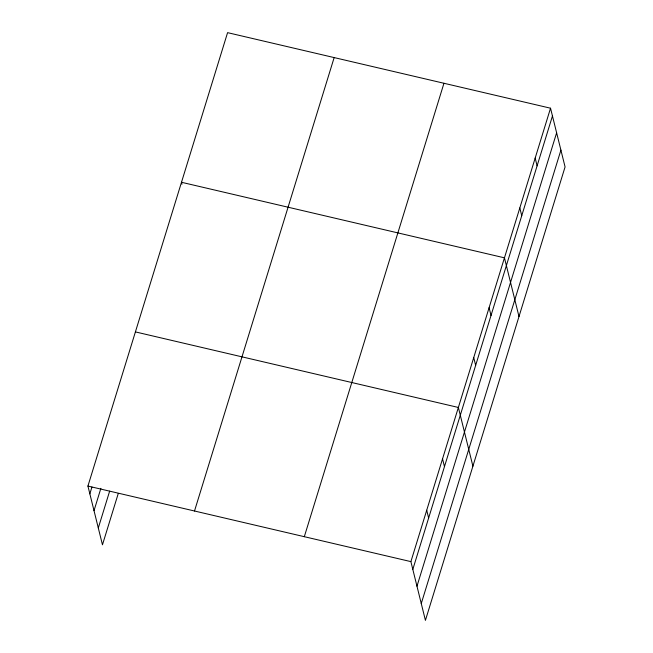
<?xml version="1.0" encoding="UTF-8"?>
<svg xmlns="http://www.w3.org/2000/svg" width="653" height="653" viewBox="0 0 653 653"><rect width="100%" height="100%" fill="white"/><g stroke="black" fill="none" stroke-linecap="round" stroke-linejoin="round"><path stroke-width="0.98" d="M118.291 493.407L102.464 544.798L87.926 486.069L227.579 32.65L550.536 108.202L565.074 166.931L425.421 620.35L410.892 561.621L550.536 108.202M89.853 493.839L91.942 487.056M94.016 510.654L100.88 488.354M98.301 527.983L109.647 491.138M194.504 511.005L334.156 57.586M304.314 536.693L443.958 83.274M412.818 569.392L552.462 115.973M416.973 586.206L556.625 132.788M421.267 603.535L560.911 150.117M135.408 331.904L458.373 407.464L472.903 466.185M87.926 486.069L410.892 561.621M535.174 158.083L537.101 165.854M519.821 207.956L521.739 215.727M518.988 316.558L504.459 257.829L181.493 182.277L181.975 184.219M489.097 307.71L491.015 315.481M473.735 357.583L475.653 365.354M442.546 458.847L444.464 466.617M426.719 510.238L428.637 518.009"/></g></svg>
